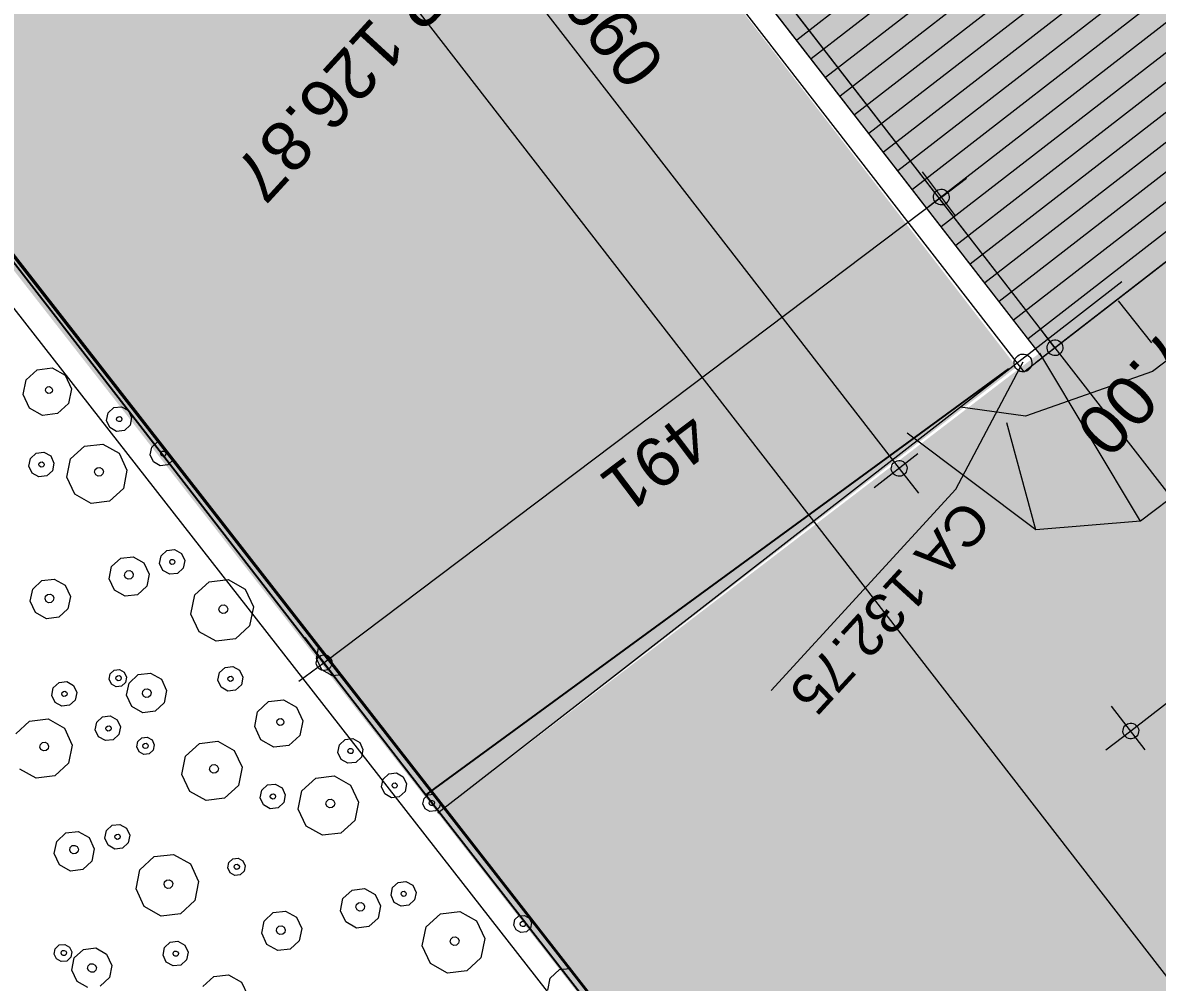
# Model space of a CAD drawing. Header units: metres. Extents: x -2858 to 512, y -1995 to 1252.
# Drawn here: x -942.16 to -934.95, y -867.61 to -861.51 of the extents above; entities that cross this region are included whole.
import ezdxf
from ezdxf.enums import TextEntityAlignment as Align
from ezdxf.lldxf.tags import DXFTag

# ---------------------------------------------------------------- set-up
doc = ezdxf.new("R2010")
doc.units = ezdxf.units.M
for name, color, linetype in [('Calque commun', 7, 'Continuous'), ('Calque11', 7, 'Continuous'), ('Calque17', 7, 'Continuous'), ('Textes', 7, 'Continuous')]:
    doc.layers.add(name, color=color, linetype=linetype)
doc.styles.add('ARIAL', font='arial.ttf')
doc.styles.add('Arial11', font='arial.ttf', dxfattribs={"height": 0.154626})
doc.styles.add('Arial17', font='arial.ttf', dxfattribs={"height": 0.253354})
tags = doc.linetypes.add('DASHDOT2', pattern=[0.5, 0.25, -0.125, 0, -0.125]).pattern_tags.tags
tags[10:11] = [DXFTag(74, 4), DXFTag(75, 0), DXFTag(340, '0'), DXFTag(46, 1.0), DXFTag(50, 0.0), DXFTag(44, 0.0), DXFTag(45, 0.0)]
tags[8:9] = [DXFTag(74, 4), DXFTag(75, 0), DXFTag(340, '0'), DXFTag(46, 1.0), DXFTag(50, 0.0), DXFTag(44, 0.0), DXFTag(45, 0.0)]
tags[6:7] = [DXFTag(74, 4), DXFTag(75, 0), DXFTag(340, '0'), DXFTag(46, 1.0), DXFTag(50, 0.0), DXFTag(44, 0.0), DXFTag(45, 0.0)]
tags[4:5] = [DXFTag(74, 4), DXFTag(75, 0), DXFTag(340, '0'), DXFTag(46, 1.0), DXFTag(50, 0.0), DXFTag(44, 0.0), DXFTag(45, 0.0)]
tags = doc.linetypes.add('HIDDEN', pattern=[0.375, 0.25, -0.125]).pattern_tags.tags
tags[6:7] = [DXFTag(74, 4), DXFTag(75, 0), DXFTag(340, '0'), DXFTag(46, 1.0), DXFTag(50, 0.0), DXFTag(44, 0.0), DXFTag(45, 0.0)]
tags[4:5] = [DXFTag(74, 4), DXFTag(75, 0), DXFTag(340, '0'), DXFTag(46, 1.0), DXFTag(50, 0.0), DXFTag(44, 0.0), DXFTag(45, 0.0)]

# ---------------------------------------------------------------- blocks, each defined once
blk = doc.blocks.new('hatch7')
at = {"layer": 'Calque commun', "color": 6, "linetype": 'Continuous', "lineweight": -2}
for p, q in [((8.7815, 45.7787), (17.9815, 45.7787)), ((8.7815, 45.6287), (17.9815, 45.6287)), ((8.7815, 45.4787), (17.9815, 45.4787)), ((8.7815, 45.3287), (17.9815, 45.3287)), ((8.7815, 45.1787), (17.9815, 45.1787)), ((8.7815, 45.0287), (17.9815, 45.0287)), ((8.7815, 44.8787), (17.9815, 44.8787)), ((8.7815, 44.7287), (17.9815, 44.7287)), ((8.7815, 44.5787), (17.9815, 44.5787)), ((8.7815, 44.4287), (17.9815, 44.4287)), ((8.7815, 44.2787), (17.9815, 44.2787)), ((8.7815, 44.1287), (17.9815, 44.1287)), ((8.7815, 43.9787), (17.9815, 43.9787)), ((8.7815, 43.8287), (17.9815, 43.8287)), ((8.7815, 43.6787), (17.9815, 43.6787)), ((8.7815, 43.5287), (17.9815, 43.5287)), ((8.7815, 43.3787), (17.9815, 43.3787))]:
    blk.add_line(p, q, dxfattribs=at)
mesh = blk.add_polyface(dxfattribs=at)
corners = [(8.7815, 45.9286), (17.9815, 45.9286), (17.9815, 39.3286), (8.7815, 39.3286)]
mesh.append_faces([[corners[k] for k in face] for face in [(0, 1, 2, 3)]], dxfattribs={"color": 6})
blk = doc.blocks.new('toitvillacinqbismi9')
at = {"layer": 'Calque commun', "linetype": 'Continuous', "lineweight": -2}
blk.add_hatch(color=17, dxfattribs=at).paths.add_polyline_path([(13.3815, 45.9019), (13.3815, 39.3286), (17.8815, 39.3286), (17.9815, 39.3286), (17.9815, 45.9286)])
at = {"layer": 'Calque commun', "color": 16, "linetype": 'HIDDEN', "lineweight": -2}
blk.add_line((17.8815, 39.3192), (17.8815, 45.9286), dxfattribs=at)
at = {"layer": 'Calque commun', "color": 0, "linetype": 'ByBlock', "lineweight": -2}
blk.add_blockref('hatch7', (0, 0), dxfattribs=at)
at = {"layer": 'Calque commun', "color": 9, "linetype": 'Continuous', "lineweight": -2}
mesh = blk.add_polyface(dxfattribs=at)
corners = [(17.0215, 33.5933), (10.4215, 26.4286), (17.0215, 24.5933), (-2.569, 33.5933), (10.6215, 35.4286), (-2.569, 35.4286), (10.4215, 24.5933), (-8.969, 33.5933), (-8.9785, 24.5933), (-2.3861, 26.4286), (-2.3861, 24.5933), (10.6215, 33.5933), (17.8815, 39.3192), (17.8815, 45.9286), (8.8815, 45.9286), (8.8815, 39.3192)]
mesh.append_faces([[corners[k] for k in face] for face in [(12, 13, 14, 15)]], dxfattribs={"color": 9})
mesh.append_faces([[corners[k] for k in face] for face in [(3, 4, 5)]], dxfattribs={"vtx0": -1, "color": 9})
mesh.append_faces([[corners[k] for k in face] for face in [(0, 1, 2)]], dxfattribs={"vtx0": -1, "vtx1": -1, "color": 9})
mesh.append_faces([[corners[k] for k in face] for face in [(11, 3, 1)]], dxfattribs={"vtx0": -1, "vtx1": -1, "vtx2": -1, "color": 9})
mesh.append_faces([[corners[k] for k in face] for face in [(3, 9, 1)]], dxfattribs={"vtx0": -1, "vtx2": -1, "color": 9})
mesh.append_faces([[corners[k] for k in face] for face in [(7, 8, 9), (0, 11, 1), (3, 7, 9), (11, 4, 3)]], dxfattribs={"vtx1": -1, "vtx2": -1, "color": 9})
mesh.append_faces([[corners[k] for k in face] for face in [(1, 6, 2), (8, 10, 9)]], dxfattribs={"vtx2": -1, "color": 9})
at = {"layer": 'Calque commun', "color": 16, "linetype": 'Continuous', "lineweight": -2}
mesh = blk.add_polyface(dxfattribs=at)
corners = [(18.1315, 45.9286), (17.9815, 45.9286), (17.9815, 39.3192), (18.1315, 39.3192)]
mesh.append_faces([[corners[k] for k in face] for face in [(0, 1, 2, 3)]], dxfattribs={"color": 16})
blk = doc.blocks.new('toitvilla911-11')
at = {"layer": 'Calque commun', "color": 1, "linetype": 'Continuous', "lineweight": 9}
blk.add_arc((0, 0), 0.5, 0, 359.99941, dxfattribs=at)
blk = doc.blocks.new('toitvilla911-12')
at = {"layer": 'Calque commun', "color": 1, "linetype": 'Continuous', "lineweight": 9}
blk.add_arc((0, 0), 0.5, 0, 359.99941, dxfattribs=at)
blk = doc.blocks.new('DimLine158')
at = {"layer": 'Calque commun', "color": 1, "linetype": 'Continuous', "lineweight": 9}
for p, q in [((-26.1748, -34.0953), (-26.1748, -34.4453)), ((-19.7748, -34.0953), (-19.7748, -34.4453)), ((-26.1748, -34.2453), (-26.3748, -34.2453)), ((-26.1748, -34.2453), (-19.7748, -34.2453)), ((-19.7748, -34.2453), (-19.5748, -34.2453))]:
    blk.add_line(p, q, dxfattribs=at)
at = {"layer": 'Calque commun', "color": 1, "linetype": 'Continuous', "lineweight": 9, "xscale": 0.1000000014901161, "yscale": 0.1000000014901161, "zscale": 0.1000000014901161}
for name, p in [('toitvilla911-11', (-26.1748, -34.2453)), ('toitvilla911-12', (-19.7748, -34.2453))]:
    blk.add_blockref(name, p, dxfattribs=at)
at = {"layer": 'Calque commun', "color": 1, "linetype": 'Continuous', "lineweight": 9, "style": 'ARIAL'}
blk.add_text('640', height=0.30925, dxfattribs=at).set_placement((-22.9748, -34.2353), align=Align.BOTTOM_CENTER)
blk = doc.blocks.new('toitvilla911-13')
at = {"layer": 'Calque commun', "color": 1, "linetype": 'Continuous', "lineweight": 9}
blk.add_blockref('DimLine158', (0, 0), dxfattribs=at)
blk = doc.blocks.new('geometrebondepartleger')
at = {"layer": 'Calque commun', "color": 3, "linetype": 'HIDDEN', "lineweight": 18}
blk.add_line((127.6994, 67.7265), (142.0277, 145.8978), dxfattribs=at)
at = {"layer": 'Calque commun', "color": 10, "linetype": 'DASHDOT2', "lineweight": 18, "flags": 128}
blk.add_lwpolyline([(45.2867, 98.0868), (42.9361, 93.8756), (22.4919, 69.3549), (46.896, 54.8213), (60.0219, 76.4824), (130.1549, 64.2531), (145.3143, 148.376), (109.3485, 154.881), (91.263, 130.1164), (87.3779, 124.8321), (86.3313, 123.2789), (83.8109, 118.8118), (74.9183, 102.5858), (72.6157, 98.3586), (63.0649, 85.9136), (45.1583, 97.9611)], close=True, dxfattribs=at)
at = {"layer": 'Calque11', "color": 7, "linetype": 'Continuous', "lineweight": 9}
blk.add_polyline3d([(125.0277, 35.9078, 79), (133.3383, 81.851, 79), (145.3136, 148.3761, 79)], dxfattribs=at)
at = {"layer": 'Calque17', "color": 1, "linetype": 'Continuous', "lineweight": 9}
for points in [[(125.174, 36.6886, 79), (126.5286, 44.1348, 79), (125.0378, 35.9435, 79), (126.4161, 43.4883, 79), (128.681, 56.0642, 79), (129.9759, 63.1341, 79), (132.1933, 75.6042, 79), (133.3383, 81.851, 79), (135.2222, 92.3412, 79), (136.4776, 99.3268, 79), (138.1727, 108.7115, 79), (140.4846, 121.4626, 79), (141.0933, 124.9318, 79)], [(125.3707, 36.6528, 79), (126.7254, 44.0992, 79), (125.2346, 35.9078, 79), (126.6129, 43.4526, 79), (128.8778, 56.0285, 79), (130.1727, 63.0986, 79), (132.3901, 75.5687, 79), (133.5351, 81.8153, 79), (135.4191, 92.3058, 79), (136.6745, 99.2914, 79), (138.3695, 108.676, 79), (140.6815, 121.4274, 79), (141.2903, 124.8972, 79)]]:
    blk.add_polyline3d(points, dxfattribs=at)
blk = doc.blocks.new('new59')
at = {"layer": 'Calque commun', "color": 1, "linetype": 'Continuous', "lineweight": 9}
blk.add_arc((0, 0), 0.5, 0, 359.99941, dxfattribs=at)
blk = doc.blocks.new('new60')
at = {"layer": 'Calque commun', "color": 1, "linetype": 'Continuous', "lineweight": 9}
blk.add_arc((0, 0), 0.5, 0, 359.99941, dxfattribs=at)
blk = doc.blocks.new('DimLine13713')
at = {"layer": 'Calque commun', "color": 1, "linetype": 'Continuous', "lineweight": 9}
for p, q in [((60.8712, 85.4278), (60.9073, 85.6245)), ((59.6354, 78.6901), (60.8712, 85.4278)), ((61.0187, 85.4003), (60.6746, 85.4643)), ((59.7829, 78.6626), (59.4388, 78.7267)), ((59.6354, 78.6901), (59.5993, 78.4934))]:
    blk.add_line(p, q, dxfattribs=at)
at = {"layer": 'Calque commun', "color": 1, "linetype": 'Continuous', "lineweight": 9, "xscale": 0.1000000125172221, "yscale": 0.1000000125172221, "zscale": 0.1000000014901161, "rotation": 79.60663607975518}
for name, p in [('new60', (60.8712, 85.4278)), ('new59', (59.6354, 78.6901))]:
    blk.add_blockref(name, p, dxfattribs=at)
at = {"layer": 'Calque commun', "color": 1, "linetype": 'Continuous', "lineweight": 9, "style": 'ARIAL'}
blk.add_text('685', height=0.30925, rotation=79.60664, dxfattribs=at).set_placement((60.2435, 82.0607), align=Align.BOTTOM_CENTER)
blk = doc.blocks.new('new63')
at = {"layer": 'Calque commun', "color": 1, "linetype": 'Continuous', "lineweight": 9}
blk.add_arc((0, 0), 0.5, 0, 359.99941, dxfattribs=at)
blk = doc.blocks.new('new64')
at = {"layer": 'Calque commun', "color": 1, "linetype": 'Continuous', "lineweight": 9}
blk.add_arc((0, 0), 0.5, 0, 359.99941, dxfattribs=at)
blk = doc.blocks.new('DimLine13725')
at = {"layer": 'Calque commun', "color": 1, "linetype": 'Continuous', "lineweight": 9}
for p, q in [((60.8669, 78.4642), (60.903, 78.6609)), ((59.6763, 71.9725), (60.8669, 78.4642)), ((60.7194, 78.4913), (61.0637, 78.4281)), ((59.5287, 71.9995), (59.873, 71.9364)), ((59.6763, 71.9725), (59.6402, 71.7758))]:
    blk.add_line(p, q, dxfattribs=at)
at = {"layer": 'Calque commun', "color": 1, "linetype": 'Continuous', "lineweight": 9, "xscale": 0.1000000090139748, "yscale": 0.1000000090139748, "zscale": 0.1000000090139748, "rotation": 79.60657603552153}
for name, p in [('new64', (60.8669, 78.4642)), ('new63', (59.6763, 71.9725))]:
    blk.add_blockref(name, p, dxfattribs=at)
at = {"layer": 'Calque commun', "color": 1, "linetype": 'Continuous', "lineweight": 9, "style": 'ARIAL'}
blk.add_text('660', height=0.30925, rotation=79.60657, dxfattribs=at).set_placement((60.2618, 75.2201), align=Align.BOTTOM_CENTER)
blk = doc.blocks.new('new69')
at = {"layer": 'Calque commun', "color": 1, "linetype": 'Continuous', "lineweight": 9}
blk.add_arc((0, 0), 0.5, 0, 359.99941, dxfattribs=at)
blk = doc.blocks.new('new70')
at = {"layer": 'Calque commun', "color": 1, "linetype": 'Continuous', "lineweight": 9}
blk.add_arc((0, 0), 0.5, 0, 359.99941, dxfattribs=at)
blk = doc.blocks.new('DimLine13743')
at = {"layer": 'Calque commun', "color": 1, "linetype": 'Continuous', "lineweight": 9}
for p, q in [((59.4329, 77.6611), (59.3653, 77.3177)), ((59.4039, 77.5139), (59.2077, 77.5525)), ((59.4039, 77.5139), (64.2231, 76.5656)), ((64.252, 76.7127), (64.1844, 76.3693)), ((64.2231, 76.5656), (64.4193, 76.5269))]:
    blk.add_line(p, q, dxfattribs=at)
at = {"layer": 'Calque commun', "color": 1, "linetype": 'Continuous', "lineweight": 9, "xscale": 0.100000008738833, "yscale": 0.100000008738833, "zscale": 0.100000008738833, "rotation": 348.8671573333787}
for name, p in [('new69', (59.4039, 77.5139)), ('new70', (64.2231, 76.5656))]:
    blk.add_blockref(name, p, dxfattribs=at)
at = {"layer": 'Calque commun', "color": 1, "linetype": 'Continuous', "lineweight": 9, "style": 'ARIAL'}
blk.add_text('491', height=0.30925, rotation=348.86716, dxfattribs=at).set_placement((61.8154, 77.0495), align=Align.BOTTOM_CENTER)
blk = doc.blocks.new('pattern')
at = {"layer": 'Calque commun', "color": 54, "linetype": 'Continuous', "lineweight": 9}
for p, q in [((64.679, 78.9801), (64.6268, 79.0262)), ((64.8259, 79.0128), (64.7578, 78.9726)), ((64.7578, 78.9726), (64.679, 78.9801)), ((64.563, 78.618), (64.5768, 78.6498)), ((64.5768, 78.6498), (64.6066, 78.6673)), ((64.6066, 78.6673), (64.641, 78.6641)), ((64.641, 78.6641), (64.667, 78.6412)), ((64.667, 78.6412), (64.6745, 78.6074)), ((64.5705, 78.5842), (64.563, 78.618)), ((64.5965, 78.5613), (64.5705, 78.5842)), ((64.6008, 78.6152), (64.6049, 78.6247)), ((64.603, 78.605), (64.6008, 78.6152)), ((64.6108, 78.5981), (64.603, 78.605)), ((64.6049, 78.6247), (64.6138, 78.63)), ((64.6211, 78.5972), (64.6108, 78.5981)), ((64.6138, 78.63), (64.6242, 78.629)), ((64.6301, 78.6024), (64.6211, 78.5972)), ((64.6242, 78.629), (64.632, 78.6221)), ((64.6342, 78.612), (64.6301, 78.6024)), ((64.6607, 78.5756), (64.6309, 78.558)), ((64.632, 78.6221), (64.6342, 78.612)), ((64.6745, 78.6074), (64.6607, 78.5756)), ((64.6309, 78.558), (64.5965, 78.5613)), ((64.7993, 78.382), (64.8485, 78.4954)), ((64.8485, 78.4954), (64.9549, 78.5583)), ((64.9549, 78.5583), (65.078, 78.5465)), ((65.078, 78.5465), (65.1706, 78.4647)), ((65.1706, 78.4647), (65.1975, 78.3441)), ((64.8262, 78.2614), (64.7993, 78.382)), ((64.9605, 78.3663), (64.9674, 78.3821)), ((64.9643, 78.3494), (64.9605, 78.3663)), ((64.9674, 78.3821), (64.9823, 78.3909)), ((64.9823, 78.3909), (64.9995, 78.3893)), ((64.9995, 78.3893), (65.0125, 78.3779)), ((65.0163, 78.361), (65.0094, 78.3451)), ((65.0125, 78.3779), (65.0163, 78.361)), ((64.9772, 78.3379), (64.9643, 78.3494)), ((64.9945, 78.3363), (64.9772, 78.3379)), ((65.0094, 78.3451), (64.9945, 78.3363)), ((65.1975, 78.3441), (65.1483, 78.2307)), ((64.9188, 78.1795), (64.8262, 78.2614)), ((65.1483, 78.2307), (65.0419, 78.1678)), ((65.0419, 78.1678), (64.9188, 78.1795)), ((64.4591, 78.0715), (64.4516, 78.0543)), ((64.4566, 78.0823), (64.4591, 78.0715)), ((64.9209, 77.9739), (64.9634, 77.999)), ((64.9634, 77.999), (65.0127, 77.9943)), ((65.0127, 77.9943), (65.0497, 77.9616)), ((64.9012, 77.9285), (64.9209, 77.9739)), ((64.9119, 77.8802), (64.9012, 77.9285)), ((64.9634, 77.9234), (64.9675, 77.9329)), ((64.9656, 77.9132), (64.9634, 77.9234)), ((64.9675, 77.9329), (64.9765, 77.9382)), ((64.9765, 77.9382), (64.9868, 77.9372)), ((64.9868, 77.9372), (64.9946, 77.9303)), ((64.9968, 77.9202), (64.9927, 77.9107)), ((64.9946, 77.9303), (64.9968, 77.9202)), ((65.0497, 77.9616), (65.0605, 77.9133)), ((64.949, 77.8475), (64.9119, 77.8802)), ((64.9982, 77.8428), (64.949, 77.8475)), ((64.9734, 77.9064), (64.9656, 77.9132)), ((64.9838, 77.9054), (64.9734, 77.9064)), ((64.9927, 77.9107), (64.9838, 77.9054)), ((65.0408, 77.868), (64.9982, 77.8428)), ((65.0605, 77.9133), (65.0408, 77.868)), ((65.1044, 77.7909), (65.1359, 77.8635)), ((65.1359, 77.8635), (65.204, 77.9037)), ((65.204, 77.9037), (65.2828, 77.8962)), ((65.2828, 77.8962), (65.3421, 77.8438)), ((65.1216, 77.7137), (65.1044, 77.7909)), ((65.1974, 77.7735), (65.2043, 77.7894)), ((65.2043, 77.7894), (65.2192, 77.7982)), ((65.2192, 77.7982), (65.2365, 77.7966)), ((65.2365, 77.7966), (65.2494, 77.7851)), ((65.2494, 77.7851), (65.2532, 77.7682)), ((65.3421, 77.8438), (65.3593, 77.7666)), ((64.3888, 77.7059), (64.4185, 77.7234)), ((64.4185, 77.7234), (64.4529, 77.7201)), ((64.4529, 77.7201), (64.4789, 77.6972)), ((65.1809, 77.6613), (65.1216, 77.7137)), ((65.2012, 77.7566), (65.1974, 77.7735)), ((65.2142, 77.7452), (65.2012, 77.7566)), ((65.2314, 77.7436), (65.2142, 77.7452)), ((65.2463, 77.7523), (65.2314, 77.7436)), ((65.2532, 77.7682), (65.2463, 77.7523)), ((65.3593, 77.7666), (65.3278, 77.694)), ((64.3824, 77.6403), (64.3794, 77.6538)), ((64.4083, 77.6174), (64.3824, 77.6403)), ((64.4143, 77.6713), (64.4184, 77.6808)), ((64.4166, 77.6612), (64.4143, 77.6713)), ((64.4244, 77.6543), (64.4166, 77.6612)), ((64.4184, 77.6808), (64.4274, 77.6861)), ((64.4347, 77.6533), (64.4244, 77.6543)), ((64.4274, 77.6861), (64.4377, 77.6851)), ((64.4436, 77.6586), (64.4347, 77.6533)), ((64.4377, 77.6851), (64.4455, 77.6783)), ((64.4726, 77.6317), (64.4428, 77.6141)), ((64.4478, 77.6681), (64.4436, 77.6586)), ((64.4455, 77.6783), (64.4478, 77.6681)), ((64.4864, 77.6635), (64.4726, 77.6317)), ((64.4789, 77.6972), (64.4864, 77.6635)), ((65.2597, 77.6538), (65.1809, 77.6613)), ((65.3278, 77.694), (65.2597, 77.6538)), ((64.4428, 77.6141), (64.4083, 77.6174)), ((65.545, 77.5133), (65.5765, 77.5859)), ((65.5765, 77.5859), (65.6446, 77.6261)), ((65.6446, 77.6261), (65.7234, 77.6186)), ((65.7234, 77.6186), (65.7827, 77.5663)), ((65.7827, 77.5663), (65.7999, 77.4891)), ((66.0844, 77.5284), (66.1221, 77.6155)), ((64.4476, 77.4691), (64.4902, 77.4943)), ((64.4902, 77.4943), (64.5394, 77.4896)), ((64.5394, 77.4896), (64.5765, 77.4569)), ((65.5622, 77.4361), (65.545, 77.5133)), ((65.6454, 77.4975), (65.6523, 77.5134)), ((65.6492, 77.4806), (65.6454, 77.4975)), ((65.6523, 77.5134), (65.6672, 77.5222)), ((65.6672, 77.5222), (65.6845, 77.5205)), ((65.6845, 77.5205), (65.6974, 77.5091)), ((65.7012, 77.4922), (65.6943, 77.4763)), ((65.6974, 77.5091), (65.7012, 77.4922)), ((65.7999, 77.4891), (65.7684, 77.4165)), ((66.105, 77.4358), (66.0844, 77.5284)), ((64.428, 77.4238), (64.4476, 77.4691)), ((64.4387, 77.3755), (64.428, 77.4238)), ((64.4889, 77.4216), (64.493, 77.4311)), ((64.4911, 77.4115), (64.4889, 77.4216)), ((64.493, 77.4311), (64.5019, 77.4364)), ((64.5019, 77.4364), (64.5123, 77.4354)), ((64.5123, 77.4354), (64.5201, 77.4285)), ((64.5223, 77.4184), (64.5182, 77.4089)), ((64.5201, 77.4285), (64.5223, 77.4184)), ((64.5765, 77.4569), (64.5873, 77.4086)), ((65.6215, 77.3838), (65.5622, 77.4361)), ((65.6622, 77.4691), (65.6492, 77.4806)), ((65.6794, 77.4675), (65.6622, 77.4691)), ((65.6943, 77.4763), (65.6794, 77.4675)), ((65.7684, 77.4165), (65.7003, 77.3763)), ((66.1762, 77.373), (66.105, 77.4358)), ((64.4758, 77.3428), (64.4387, 77.3755)), ((64.525, 77.3381), (64.4758, 77.3428)), ((64.4989, 77.4046), (64.4911, 77.4115)), ((64.5093, 77.4036), (64.4989, 77.4046)), ((64.5182, 77.4089), (64.5093, 77.4036)), ((64.5676, 77.3632), (64.525, 77.3381)), ((64.5873, 77.4086), (64.5676, 77.3632)), ((64.738, 77.3184), (64.8402, 77.3787)), ((64.8402, 77.3787), (64.9583, 77.3674)), ((64.9583, 77.3674), (65.0473, 77.2889)), ((65.7003, 77.3763), (65.6215, 77.3838)), ((66.2707, 77.364), (66.1762, 77.373)), ((64.6908, 77.2095), (64.738, 77.3184)), ((65.0473, 77.2889), (65.0731, 77.1731)), ((64.7166, 77.0937), (64.6908, 77.2095)), ((64.8361, 77.1953), (64.843, 77.2112)), ((64.843, 77.2112), (64.8579, 77.2199)), ((64.8579, 77.2199), (64.8751, 77.2183)), ((64.8751, 77.2183), (64.8881, 77.2068)), ((64.8881, 77.2068), (64.8919, 77.19)), ((64.4696, 77.1173), (64.5121, 77.1424)), ((64.5121, 77.1424), (64.5614, 77.1377)), ((64.5614, 77.1377), (64.5984, 77.105)), ((64.8399, 77.1784), (64.8361, 77.1953)), ((64.8528, 77.1669), (64.8399, 77.1784)), ((64.8701, 77.1653), (64.8528, 77.1669)), ((64.885, 77.1741), (64.8701, 77.1653)), ((64.8919, 77.19), (64.885, 77.1741)), ((65.0731, 77.1731), (65.0259, 77.0642)), ((66.1503, 77.1029), (66.17, 77.1482)), ((66.17, 77.1482), (66.2126, 77.1734)), ((66.2126, 77.1734), (66.2618, 77.1687)), ((66.2618, 77.1687), (66.2989, 77.136)), ((66.2989, 77.136), (66.3096, 77.0877)), ((64.4499, 77.0719), (64.4696, 77.1173)), ((64.4607, 77.0237), (64.4499, 77.0719)), ((64.5121, 77.0668), (64.5162, 77.0763)), ((64.5144, 77.0567), (64.5121, 77.0668)), ((64.5221, 77.0498), (64.5144, 77.0567)), ((64.5162, 77.0763), (64.5252, 77.0816)), ((64.5252, 77.0816), (64.5355, 77.0806)), ((64.5414, 77.0541), (64.5325, 77.0488)), ((64.5355, 77.0806), (64.5433, 77.0738)), ((64.5455, 77.0636), (64.5414, 77.0541)), ((64.5433, 77.0738), (64.5455, 77.0636)), ((64.6092, 77.0568), (64.5895, 77.0114)), ((64.5984, 77.105), (64.6092, 77.0568)), ((64.8056, 77.0151), (64.7166, 77.0937)), ((65.0259, 77.0642), (64.9237, 77.0039)), ((65.5055, 77.0216), (65.5193, 77.0534)), ((65.5193, 77.0534), (65.5491, 77.071)), ((65.5491, 77.071), (65.5835, 77.0677)), ((65.5835, 77.0677), (65.6095, 77.0448)), ((66.1611, 77.0546), (66.1503, 77.1029)), ((66.1982, 77.0219), (66.1611, 77.0546)), ((66.2125, 77.0978), (66.2167, 77.1073)), ((66.2148, 77.0876), (66.2125, 77.0978)), ((66.2226, 77.0807), (66.2148, 77.0876)), ((66.2167, 77.1073), (66.2256, 77.1126)), ((66.2329, 77.0798), (66.2226, 77.0807)), ((66.2256, 77.1126), (66.2359, 77.1116)), ((66.2419, 77.085), (66.2329, 77.0798)), ((66.2359, 77.1116), (66.2437, 77.1047)), ((66.246, 77.0946), (66.2419, 77.085)), ((66.2437, 77.1047), (66.246, 77.0946)), ((66.3096, 77.0877), (66.2899, 77.0423)), ((64.4977, 76.991), (64.4607, 77.0237)), ((64.5469, 76.9863), (64.4977, 76.991)), ((64.5325, 77.0488), (64.5221, 77.0498)), ((64.5895, 77.0114), (64.5469, 76.9863)), ((64.9237, 77.0039), (64.8056, 77.0151)), ((65.513, 76.9879), (65.5055, 77.0216)), ((65.539, 76.965), (65.513, 76.9879)), ((65.5433, 77.0188), (65.5474, 77.0283)), ((65.5455, 77.0087), (65.5433, 77.0188)), ((65.5533, 77.0018), (65.5455, 77.0087)), ((65.5474, 77.0283), (65.5563, 77.0336)), ((65.5636, 77.0008), (65.5533, 77.0018)), ((65.5563, 77.0336), (65.5667, 77.0326)), ((65.5726, 77.0061), (65.5636, 77.0008)), ((65.5667, 77.0326), (65.5745, 77.0257)), ((65.5767, 77.0156), (65.5726, 77.0061)), ((65.5745, 77.0257), (65.5767, 77.0156)), ((65.617, 77.011), (65.6032, 76.9793)), ((65.6095, 77.0448), (65.617, 77.011)), ((66.2474, 77.0172), (66.1982, 77.0219)), ((66.2899, 77.0423), (66.2474, 77.0172)), ((64.9942, 76.897), (65.0139, 76.9423)), ((65.0139, 76.9423), (65.0565, 76.9675)), ((65.0565, 76.9675), (65.1057, 76.9628)), ((65.1057, 76.9628), (65.1427, 76.9301)), ((65.1427, 76.9301), (65.1535, 76.8818)), ((65.5734, 76.9617), (65.539, 76.965)), ((65.6032, 76.9793), (65.5734, 76.9617)), ((65.791, 76.899), (65.8974, 76.9619)), ((65.8974, 76.9619), (66.0205, 76.9502)), ((66.0205, 76.9502), (66.1131, 76.8684)), ((65.005, 76.8487), (64.9942, 76.897)), ((65.042, 76.816), (65.005, 76.8487)), ((65.0564, 76.8918), (65.0605, 76.9014)), ((65.0587, 76.8817), (65.0564, 76.8918)), ((65.0665, 76.8748), (65.0587, 76.8817)), ((65.0605, 76.9014), (65.0695, 76.9066)), ((65.0768, 76.8739), (65.0665, 76.8748)), ((65.0695, 76.9066), (65.0798, 76.9057)), ((65.0857, 76.8791), (65.0768, 76.8739)), ((65.0798, 76.9057), (65.0876, 76.8988)), ((65.0899, 76.8887), (65.0857, 76.8791)), ((65.0876, 76.8988), (65.0899, 76.8887)), ((65.1535, 76.8818), (65.1338, 76.8364)), ((65.7418, 76.7856), (65.791, 76.899)), ((66.1131, 76.8684), (66.14, 76.7477)), ((66.5241, 76.771), (66.5556, 76.8436)), ((66.5556, 76.8436), (66.6237, 76.8838)), ((66.6237, 76.8838), (66.7025, 76.8763)), ((65.0913, 76.8113), (65.042, 76.816)), ((65.1338, 76.8364), (65.0913, 76.8113)), ((65.7687, 76.665), (65.7418, 76.7856)), ((65.903, 76.7699), (65.9099, 76.7858)), ((65.9068, 76.753), (65.903, 76.7699)), ((65.9099, 76.7858), (65.9248, 76.7946)), ((65.9248, 76.7946), (65.942, 76.7929)), ((65.942, 76.7929), (65.955, 76.7815)), ((65.955, 76.7815), (65.9588, 76.7646)), ((66.5413, 76.6938), (66.5241, 76.771)), ((66.6244, 76.7634), (66.6312, 76.7792)), ((66.6312, 76.7792), (66.6461, 76.788)), ((66.6461, 76.788), (66.6634, 76.7864)), ((66.6634, 76.7864), (66.6763, 76.7749)), ((66.6763, 76.7749), (66.6801, 76.758)), ((66.7618, 76.824), (66.779, 76.7468)), ((64.2071, 76.6985), (64.2495, 76.6611)), ((64.5512, 76.6232), (64.589, 76.7103)), ((64.589, 76.7103), (64.6707, 76.7586)), ((64.6707, 76.7586), (64.7652, 76.7496)), ((64.7652, 76.7496), (64.8364, 76.6868)), ((65.9197, 76.7416), (65.9068, 76.753)), ((65.937, 76.7399), (65.9197, 76.7416)), ((65.9519, 76.7487), (65.937, 76.7399)), ((65.9588, 76.7646), (65.9519, 76.7487)), ((66.14, 76.7477), (66.0908, 76.6343)), ((66.6006, 76.6415), (66.5413, 76.6938)), ((66.6281, 76.7465), (66.6244, 76.7634)), ((66.6411, 76.735), (66.6281, 76.7465)), ((66.6583, 76.7334), (66.6411, 76.735)), ((66.6732, 76.7422), (66.6583, 76.7334)), ((66.6801, 76.758), (66.6732, 76.7422)), ((66.779, 76.7468), (66.7475, 76.6742)), ((64.2495, 76.6611), (64.2667, 76.5839)), ((64.5718, 76.5306), (64.5512, 76.6232)), ((64.6674, 76.6119), (64.6729, 76.6246)), ((64.6729, 76.6246), (64.6848, 76.6316)), ((64.6848, 76.6316), (64.6986, 76.6303)), ((64.6986, 76.6303), (64.709, 76.6211)), ((64.709, 76.6211), (64.712, 76.6076)), ((64.8364, 76.6868), (64.857, 76.5941)), ((65.0665, 76.6204), (65.1687, 76.6807)), ((65.1687, 76.6807), (65.2868, 76.6695)), ((65.2868, 76.6695), (65.3757, 76.5909)), ((65.8613, 76.5832), (65.7687, 76.665)), ((66.0908, 76.6343), (65.9844, 76.5715)), ((66.6794, 76.634), (66.6006, 76.6415)), ((66.7475, 76.6742), (66.6794, 76.634)), ((64.2667, 76.5839), (64.2352, 76.5113)), ((64.6704, 76.5984), (64.6674, 76.6119)), ((64.6808, 76.5892), (64.6704, 76.5984)), ((64.6946, 76.5879), (64.6808, 76.5892)), ((64.7065, 76.5949), (64.6946, 76.5879)), ((64.712, 76.6076), (64.7065, 76.5949)), ((64.857, 76.5941), (64.8192, 76.507)), ((65.0193, 76.5115), (65.0665, 76.6204)), ((65.3757, 76.5909), (65.4016, 76.4751)), ((65.9844, 76.5715), (65.8613, 76.5832)), ((66.6482, 76.5654), (66.6619, 76.5971)), ((66.6557, 76.5316), (66.6482, 76.5654)), ((66.6619, 76.5971), (66.6917, 76.6147)), ((66.6838, 76.565), (66.6879, 76.5745)), ((66.6861, 76.5549), (66.6838, 76.565)), ((66.6938, 76.548), (66.6861, 76.5549)), ((66.6879, 76.5745), (66.6969, 76.5798)), ((66.6917, 76.6147), (66.7262, 76.6115)), ((66.6969, 76.5798), (66.7072, 76.5788)), ((66.7131, 76.5523), (66.7042, 76.547)), ((66.7072, 76.5788), (66.715, 76.572)), ((66.7173, 76.5618), (66.7131, 76.5523)), ((66.715, 76.572), (66.7173, 76.5618)), ((66.7262, 76.6115), (66.7521, 76.5885)), ((66.7597, 76.5548), (66.7459, 76.523)), ((66.7521, 76.5885), (66.7597, 76.5548)), ((64.2352, 76.5113), (64.1671, 76.4711)), ((64.643, 76.4678), (64.5718, 76.5306)), ((64.8192, 76.507), (64.7375, 76.4588)), ((65.0451, 76.3957), (65.0193, 76.5115)), ((65.1646, 76.4973), (65.1714, 76.5132)), ((65.1683, 76.4804), (65.1646, 76.4973)), ((65.1813, 76.469), (65.1683, 76.4804)), ((65.1714, 76.5132), (65.1863, 76.522)), ((65.1863, 76.522), (65.2036, 76.5204)), ((65.2036, 76.5204), (65.2166, 76.5089)), ((65.2203, 76.492), (65.2134, 76.4761)), ((65.2166, 76.5089), (65.2203, 76.492)), ((66.6816, 76.5087), (66.6557, 76.5316)), ((66.7161, 76.5054), (66.6816, 76.5087)), ((66.7042, 76.547), (66.6938, 76.548)), ((66.7459, 76.523), (66.7161, 76.5054)), ((64.1671, 76.4711), (64.1662, 76.4712)), ((64.7375, 76.4588), (64.643, 76.4678)), ((65.1985, 76.4673), (65.1813, 76.469)), ((65.2134, 76.4761), (65.1985, 76.4673)), ((65.4016, 76.4751), (65.3543, 76.3663)), ((65.134, 76.3172), (65.0451, 76.3957)), ((65.3543, 76.3663), (65.2522, 76.3059)), ((65.8437, 76.3321), (65.8634, 76.3775)), ((65.8634, 76.3775), (65.9059, 76.4026)), ((65.9059, 76.4026), (65.9552, 76.3979)), ((65.9059, 76.327), (65.91, 76.3365)), ((65.91, 76.3365), (65.919, 76.3418)), ((65.919, 76.3418), (65.9293, 76.3408)), ((65.9293, 76.3408), (65.9371, 76.334)), ((65.9371, 76.334), (65.9393, 76.3238)), ((65.9552, 76.3979), (65.9922, 76.3652)), ((65.9922, 76.3652), (66.003, 76.317)), ((64.6368, 76.243), (64.6794, 76.2682)), ((64.6794, 76.2682), (64.7286, 76.2635)), ((64.7286, 76.2635), (64.7657, 76.2308)), ((65.2522, 76.3059), (65.134, 76.3172)), ((65.8544, 76.2839), (65.8437, 76.3321)), ((65.8915, 76.2511), (65.8544, 76.2839)), ((65.9081, 76.3169), (65.9059, 76.327)), ((65.9159, 76.31), (65.9081, 76.3169)), ((65.9263, 76.309), (65.9159, 76.31)), ((65.9352, 76.3143), (65.9263, 76.309)), ((65.9393, 76.3238), (65.9352, 76.3143)), ((65.9833, 76.2716), (65.9407, 76.2465)), ((66.003, 76.317), (65.9833, 76.2716)), ((66.0469, 76.1945), (66.0784, 76.2671)), ((66.0784, 76.2671), (66.1465, 76.3073)), ((66.1465, 76.3073), (66.2253, 76.2998)), ((66.2253, 76.2998), (66.2846, 76.2475)), ((64.6172, 76.1977), (64.6368, 76.243)), ((64.6279, 76.1494), (64.6172, 76.1977)), ((64.6794, 76.1926), (64.6835, 76.2021)), ((64.6816, 76.1824), (64.6794, 76.1926)), ((64.6835, 76.2021), (64.6924, 76.2074)), ((64.6924, 76.2074), (64.7028, 76.2064)), ((64.7028, 76.2064), (64.7105, 76.1995)), ((64.7128, 76.1894), (64.7087, 76.1798)), ((64.7105, 76.1995), (64.7128, 76.1894)), ((64.7657, 76.2308), (64.7764, 76.1825)), ((65.9407, 76.2465), (65.8915, 76.2511)), ((66.0641, 76.1173), (66.0469, 76.1945)), ((66.1399, 76.1772), (66.1468, 76.1931)), ((66.1468, 76.1931), (66.1617, 76.2019)), ((66.1617, 76.2019), (66.179, 76.2002)), ((66.179, 76.2002), (66.1919, 76.1888)), ((66.1919, 76.1888), (66.1957, 76.1719)), ((66.2846, 76.2475), (66.3018, 76.1703)), ((64.665, 76.1167), (64.6279, 76.1494)), ((64.7142, 76.112), (64.665, 76.1167)), ((64.6894, 76.1756), (64.6816, 76.1824)), ((64.6997, 76.1746), (64.6894, 76.1756)), ((64.7087, 76.1798), (64.6997, 76.1746)), ((64.7568, 76.1371), (64.7142, 76.112)), ((64.7764, 76.1825), (64.7568, 76.1371)), ((65.3311, 76.1095), (65.361, 76.1271)), ((65.361, 76.1271), (65.3954, 76.1238)), ((65.3954, 76.1238), (65.4213, 76.1009)), ((66.1235, 76.065), (66.0641, 76.1173)), ((66.1437, 76.1603), (66.1399, 76.1772)), ((66.1567, 76.1488), (66.1437, 76.1603)), ((66.1739, 76.1472), (66.1567, 76.1488)), ((66.1888, 76.156), (66.1739, 76.1472)), ((66.1957, 76.1719), (66.1888, 76.156)), ((66.3018, 76.1703), (66.2703, 76.0977)), ((64.2578, 75.9939), (64.3642, 76.0567)), ((64.3642, 76.0567), (64.4873, 76.045)), ((64.4873, 76.045), (64.5799, 75.9632)), ((65.3174, 76.0777), (65.3311, 76.1095)), ((65.3249, 76.0439), (65.3174, 76.0777)), ((65.3568, 76.075), (65.361, 76.0845)), ((65.3591, 76.0648), (65.3568, 76.075)), ((65.3669, 76.058), (65.3591, 76.0648)), ((65.361, 76.0845), (65.3699, 76.0898)), ((65.3772, 76.057), (65.3669, 76.058)), ((65.3699, 76.0898), (65.3802, 76.0888)), ((65.3861, 76.0622), (65.3772, 76.057)), ((65.3802, 76.0888), (65.388, 76.0819)), ((65.3903, 76.0718), (65.3861, 76.0622)), ((65.388, 76.0819), (65.3903, 76.0718)), ((65.4289, 76.0671), (65.4151, 76.0353)), ((65.4213, 76.1009), (65.4289, 76.0671)), ((66.2022, 76.0575), (66.1235, 76.065)), ((66.2703, 76.0977), (66.2022, 76.0575)), ((64.2086, 75.8805), (64.2578, 75.9939)), ((65.0224, 75.9384), (65.0905, 75.9786)), ((65.0905, 75.9786), (65.1693, 75.9711)), ((65.3508, 76.021), (65.3249, 76.0439)), ((65.3853, 76.0177), (65.3508, 76.021)), ((65.4151, 76.0353), (65.3853, 76.0177)), ((64.5799, 75.9632), (64.6068, 75.8425)), ((64.991, 75.8658), (65.0224, 75.9384)), ((65.1693, 75.9711), (65.2286, 75.9188)), ((65.2286, 75.9188), (65.2458, 75.8416)), ((64.2355, 75.7598), (64.2086, 75.8805)), ((64.3698, 75.8647), (64.3767, 75.8806)), ((64.3736, 75.8478), (64.3698, 75.8647)), ((64.3866, 75.8364), (64.3736, 75.8478)), ((64.3767, 75.8806), (64.3916, 75.8894)), ((64.4038, 75.8347), (64.3866, 75.8364)), ((64.3916, 75.8894), (64.4089, 75.8877)), ((64.4187, 75.8435), (64.4038, 75.8347)), ((64.4089, 75.8877), (64.4218, 75.8763)), ((64.4256, 75.8594), (64.4187, 75.8435)), ((64.4218, 75.8763), (64.4256, 75.8594)), ((64.6068, 75.8425), (64.5576, 75.7291)), ((65.0082, 75.7886), (64.991, 75.8658)), ((65.0912, 75.8582), (65.0981, 75.874)), ((65.0949, 75.8413), (65.0912, 75.8582)), ((65.1079, 75.8298), (65.0949, 75.8413)), ((65.0981, 75.874), (65.113, 75.8828)), ((65.1251, 75.8282), (65.1079, 75.8298)), ((65.113, 75.8828), (65.1302, 75.8812)), ((65.14, 75.837), (65.1251, 75.8282)), ((65.1302, 75.8812), (65.1432, 75.8697)), ((65.1469, 75.8528), (65.14, 75.837)), ((65.1432, 75.8697), (65.1469, 75.8528)), ((65.2458, 75.8416), (65.2143, 75.769)), ((65.3705, 75.8274), (65.3901, 75.8728)), ((65.3901, 75.8728), (65.4327, 75.8979)), ((65.4314, 75.8252), (65.4355, 75.8348)), ((65.4327, 75.8979), (65.4819, 75.8932)), ((65.4355, 75.8348), (65.4445, 75.84)), ((65.4445, 75.84), (65.4548, 75.839)), ((65.4548, 75.839), (65.4626, 75.8322)), ((65.4626, 75.8322), (65.4648, 75.822)), ((65.4819, 75.8932), (65.519, 75.8605)), ((65.519, 75.8605), (65.5298, 75.8122)), ((64.3282, 75.678), (64.2355, 75.7598)), ((65.0675, 75.7363), (65.0082, 75.7886)), ((65.2143, 75.769), (65.1462, 75.7288)), ((65.3812, 75.7792), (65.3705, 75.8274)), ((65.4183, 75.7464), (65.3812, 75.7792)), ((65.4336, 75.8151), (65.4314, 75.8252)), ((65.4414, 75.8082), (65.4336, 75.8151)), ((65.4518, 75.8072), (65.4414, 75.8082)), ((65.4607, 75.8125), (65.4518, 75.8072)), ((65.4648, 75.822), (65.4607, 75.8125)), ((65.5101, 75.7669), (65.4675, 75.7417)), ((65.5298, 75.8122), (65.5101, 75.7669)), ((65.6805, 75.722), (65.7827, 75.7823)), ((65.7827, 75.7823), (65.9008, 75.7711)), ((65.9008, 75.7711), (65.9898, 75.6925)), ((64.5576, 75.7291), (64.4512, 75.6663)), ((65.1462, 75.7288), (65.0675, 75.7363)), ((65.115, 75.6602), (65.1287, 75.6919)), ((65.1287, 75.6919), (65.1586, 75.7095)), ((65.1586, 75.7095), (65.193, 75.7063)), ((65.193, 75.7063), (65.2189, 75.6834)), ((65.4675, 75.7417), (65.4183, 75.7464)), ((65.6333, 75.6131), (65.6805, 75.722)), ((65.9898, 75.6925), (66.0156, 75.5767)), ((64.4512, 75.6663), (64.3282, 75.678)), ((65.1225, 75.6264), (65.115, 75.6602)), ((65.1484, 75.6035), (65.1225, 75.6264)), ((65.1506, 75.6598), (65.1548, 75.6693)), ((65.1529, 75.6497), (65.1506, 75.6598)), ((65.1607, 75.6428), (65.1529, 75.6497)), ((65.1548, 75.6693), (65.1637, 75.6746)), ((65.171, 75.6418), (65.1607, 75.6428)), ((65.1637, 75.6746), (65.174, 75.6736)), ((65.1799, 75.6471), (65.171, 75.6418)), ((65.174, 75.6736), (65.1818, 75.6668)), ((65.1841, 75.6566), (65.1799, 75.6471)), ((65.1818, 75.6668), (65.1841, 75.6566)), ((65.2127, 75.6178), (65.1829, 75.6002)), ((65.2265, 75.6496), (65.2127, 75.6178)), ((65.2189, 75.6834), (65.2265, 75.6496)), ((65.6591, 75.4973), (65.6333, 75.6131)), ((65.7786, 75.5989), (65.7855, 75.6148)), ((65.7855, 75.6148), (65.8004, 75.6236)), ((65.8004, 75.6236), (65.8176, 75.6219)), ((65.8176, 75.6219), (65.8306, 75.6105)), ((65.1829, 75.6002), (65.1484, 75.6035)), ((65.4121, 75.5209), (65.4546, 75.5461)), ((65.4546, 75.5461), (65.5039, 75.5414)), ((65.5039, 75.5414), (65.5409, 75.5087)), ((65.7824, 75.582), (65.7786, 75.5989)), ((65.7953, 75.5706), (65.7824, 75.582)), ((65.8126, 75.5689), (65.7953, 75.5706)), ((65.8275, 75.5777), (65.8126, 75.5689)), ((65.8344, 75.5936), (65.8275, 75.5777)), ((65.8306, 75.6105), (65.8344, 75.5936)), ((64.3105, 75.4269), (64.3302, 75.4723)), ((64.3302, 75.4723), (64.3728, 75.4974)), ((64.3728, 75.4974), (64.422, 75.4927)), ((64.422, 75.4927), (64.459, 75.46)), ((65.3924, 75.4756), (65.4121, 75.5209)), ((65.4032, 75.4273), (65.3924, 75.4756)), ((65.4546, 75.4705), (65.4587, 75.48)), ((65.4569, 75.4603), (65.4546, 75.4705)), ((65.4587, 75.48), (65.4677, 75.4853)), ((65.4677, 75.4853), (65.478, 75.4843)), ((65.478, 75.4843), (65.4858, 75.4774)), ((65.4858, 75.4774), (65.488, 75.4673)), ((65.5409, 75.5087), (65.5517, 75.4604)), ((65.7481, 75.4188), (65.6591, 75.4973)), ((64.3213, 75.3787), (64.3105, 75.4269)), ((64.3727, 75.4218), (64.3768, 75.4313)), ((64.375, 75.4117), (64.3727, 75.4218)), ((64.3828, 75.4048), (64.375, 75.4117)), ((64.3768, 75.4313), (64.3858, 75.4366)), ((64.3931, 75.4038), (64.3828, 75.4048)), ((64.3858, 75.4366), (64.3961, 75.4356)), ((64.402, 75.4091), (64.3931, 75.4038)), ((64.3961, 75.4356), (64.4039, 75.4288)), ((64.4062, 75.4186), (64.402, 75.4091)), ((64.4039, 75.4288), (64.4062, 75.4186)), ((64.4698, 75.4118), (64.4501, 75.3664)), ((64.459, 75.46), (64.4698, 75.4118)), ((64.5452, 75.3619), (64.6134, 75.4022)), ((64.6134, 75.4022), (64.6921, 75.3946)), ((65.4402, 75.3946), (65.4032, 75.4273)), ((65.4646, 75.4535), (65.4569, 75.4603)), ((65.475, 75.4525), (65.4646, 75.4535)), ((65.4839, 75.4577), (65.475, 75.4525)), ((65.488, 75.4673), (65.4839, 75.4577)), ((65.532, 75.415), (65.4894, 75.3899)), ((65.5517, 75.4604), (65.532, 75.415)), ((65.8662, 75.4075), (65.7481, 75.4188)), ((64.3583, 75.3459), (64.3213, 75.3787)), ((64.4076, 75.3413), (64.3583, 75.3459)), ((64.4501, 75.3664), (64.4076, 75.3413)), ((64.5138, 75.2894), (64.5452, 75.3619)), ((64.6921, 75.3946), (64.7514, 75.3423)), ((64.7514, 75.3423), (64.7686, 75.2651)), ((65.4894, 75.3899), (65.4402, 75.3946)), ((64.531, 75.2121), (64.5138, 75.2894)), ((64.6068, 75.272), (64.6136, 75.2879)), ((64.6105, 75.2551), (64.6068, 75.272)), ((64.6235, 75.2436), (64.6105, 75.2551)), ((64.6136, 75.2879), (64.6285, 75.2967)), ((64.6285, 75.2967), (64.6458, 75.295)), ((64.6458, 75.295), (64.6588, 75.2836)), ((64.6625, 75.2667), (64.6556, 75.2508)), ((64.6588, 75.2836), (64.6625, 75.2667)), ((64.7686, 75.2651), (64.7371, 75.1925)), ((64.5903, 75.1598), (64.531, 75.2121)), ((64.6407, 75.242), (64.6235, 75.2436)), ((64.6556, 75.2508), (64.6407, 75.242)), ((64.7371, 75.1925), (64.669, 75.1523)), ((64.669, 75.1523), (64.5903, 75.1598)), ((64.9858, 75.0844), (65.0539, 75.1246)), ((65.0539, 75.1246), (65.1327, 75.1171)), ((65.1327, 75.1171), (65.192, 75.0647)), ((64.9543, 75.0118), (64.9858, 75.0844)), ((65.192, 75.0647), (65.2092, 74.9875)), ((63.8996, 74.9927), (63.9488, 74.988)), ((63.9488, 74.988), (63.9858, 74.9553)), ((64.9715, 74.9346), (64.9543, 75.0118)), ((65.0548, 74.9959), (65.0617, 75.0118)), ((65.0585, 74.979), (65.0548, 74.9959)), ((65.0715, 74.9676), (65.0585, 74.979)), ((65.0617, 75.0118), (65.0766, 75.0206)), ((65.0887, 74.966), (65.0715, 74.9676)), ((65.0766, 75.0206), (65.0938, 75.019)), ((65.1036, 74.9747), (65.0887, 74.966)), ((65.0938, 75.019), (65.1068, 75.0075)), ((65.1105, 74.9906), (65.1036, 74.9747)), ((65.1068, 75.0075), (65.1105, 74.9906)), ((65.2092, 74.9875), (65.1777, 74.9149)), ((63.8982, 74.92), (63.9023, 74.9296)), ((63.9005, 74.9099), (63.8982, 74.92)), ((63.9082, 74.903), (63.9005, 74.9099)), ((63.9023, 74.9296), (63.9113, 74.9348)), ((63.9186, 74.902), (63.9082, 74.903)), ((63.9113, 74.9348), (63.9216, 74.9339)), ((63.9275, 74.9073), (63.9186, 74.902)), ((63.9216, 74.9339), (63.9294, 74.927)), ((63.9316, 74.9168), (63.9275, 74.9073)), ((63.9294, 74.927), (63.9316, 74.9168)), ((63.9966, 74.9071), (63.9769, 74.8617)), ((63.9858, 74.9553), (63.9966, 74.9071)), ((65.0308, 74.8822), (64.9715, 74.9346)), ((65.1777, 74.9149), (65.1096, 74.8747)), ((63.8851, 74.8412), (63.8741, 74.851)), ((63.9343, 74.8366), (63.8851, 74.8412)), ((63.9769, 74.8617), (63.9343, 74.8366)), ((64.1474, 74.8168), (64.2495, 74.8771)), ((64.2495, 74.8771), (64.3677, 74.8659)), ((64.3677, 74.8659), (64.4566, 74.7873)), ((65.1096, 74.8747), (65.0308, 74.8822)), ((64.1002, 74.7079), (64.1474, 74.8168)), ((64.4566, 74.7873), (64.4824, 74.6715)), ((64.1259, 74.5921), (64.1002, 74.7079)), ((64.2454, 74.6937), (64.2523, 74.7096)), ((64.2492, 74.6768), (64.2454, 74.6937)), ((64.2622, 74.6654), (64.2492, 74.6768)), ((64.2523, 74.7096), (64.2672, 74.7184)), ((64.2672, 74.7184), (64.2844, 74.7168)), ((64.2844, 74.7168), (64.2974, 74.7053)), ((64.3012, 74.6884), (64.2943, 74.6725)), ((64.2974, 74.7053), (64.3012, 74.6884)), ((63.8592, 74.5704), (63.8789, 74.6158)), ((63.8789, 74.6158), (63.9215, 74.6409)), ((63.9215, 74.6409), (63.9707, 74.6362)), ((63.9707, 74.6362), (64.0078, 74.6035)), ((64.0078, 74.6035), (64.0185, 74.5552)), ((64.2794, 74.6637), (64.2622, 74.6654)), ((64.2943, 74.6725), (64.2794, 74.6637)), ((64.4824, 74.6715), (64.4352, 74.5626)), ((63.87, 74.5221), (63.8592, 74.5704)), ((63.9214, 74.5653), (63.9256, 74.5748)), ((63.9237, 74.5551), (63.9214, 74.5653)), ((63.9315, 74.5483), (63.9237, 74.5551)), ((63.9256, 74.5748), (63.9345, 74.5801)), ((63.9418, 74.5473), (63.9315, 74.5483)), ((63.9345, 74.5801), (63.9448, 74.5791)), ((63.9507, 74.5526), (63.9418, 74.5473)), ((63.9448, 74.5791), (63.9526, 74.5722)), ((63.9549, 74.5621), (63.9507, 74.5526)), ((63.9526, 74.5722), (63.9549, 74.5621)), ((64.0185, 74.5552), (63.9988, 74.5098)), ((64.2149, 74.5136), (64.1259, 74.5921)), ((64.4352, 74.5626), (64.333, 74.5023)), ((63.907, 74.4894), (63.87, 74.5221)), ((63.9563, 74.4847), (63.907, 74.4894)), ((63.9988, 74.5098), (63.9563, 74.4847)), ((64.333, 74.5023), (64.2149, 74.5136)), ((64.4232, 74.4408), (64.4658, 74.4659)), ((64.4658, 74.4659), (64.515, 74.4612)), ((64.515, 74.4612), (64.5521, 74.4285)), ((64.4035, 74.3954), (64.4232, 74.4408)), ((64.4143, 74.3472), (64.4035, 74.3954)), ((64.4657, 74.3903), (64.4699, 74.3998)), ((64.468, 74.3802), (64.4657, 74.3903)), ((64.4699, 74.3998), (64.4788, 74.4051)), ((64.4788, 74.4051), (64.4891, 74.4041)), ((64.4891, 74.4041), (64.4969, 74.3972)), ((64.4992, 74.3871), (64.4951, 74.3776)), ((64.4969, 74.3972), (64.4992, 74.3871)), ((64.5521, 74.4285), (64.5628, 74.3802)), ((64.4514, 74.3144), (64.4143, 74.3472)), ((64.5006, 74.3097), (64.4514, 74.3144)), ((64.4758, 74.3733), (64.468, 74.3802)), ((64.4861, 74.3723), (64.4758, 74.3733)), ((64.4951, 74.3776), (64.4861, 74.3723)), ((64.5432, 74.3349), (64.5006, 74.3097)), ((64.5628, 74.3802), (64.5432, 74.3349)), ((63.9983, 74.2088), (64.08, 74.257)), ((64.08, 74.257), (64.1745, 74.2481)), ((64.1745, 74.2481), (64.2457, 74.1852)), ((63.9605, 74.1217), (63.9983, 74.2088)), ((64.2457, 74.1852), (64.2663, 74.0926)), ((63.9811, 74.029), (63.9605, 74.1217)), ((64.0767, 74.1103), (64.0822, 74.123)), ((64.0797, 74.0968), (64.0767, 74.1103)), ((64.0822, 74.123), (64.0942, 74.1301)), ((64.0942, 74.1301), (64.1079, 74.1288)), ((64.1079, 74.1288), (64.1183, 74.1196)), ((64.1213, 74.1061), (64.1158, 74.0934)), ((64.1183, 74.1196), (64.1213, 74.1061)), ((64.0523, 73.9662), (63.9811, 74.029)), ((64.0901, 74.0877), (64.0797, 74.0968)), ((64.1039, 74.0863), (64.0901, 74.0877)), ((64.1158, 74.0934), (64.1039, 74.0863)), ((64.2663, 74.0926), (64.2286, 74.0055)), ((64.1468, 73.9572), (64.0523, 73.9662)), ((64.2286, 74.0055), (64.1468, 73.9572))]:
    blk.add_line(p, q, dxfattribs=at)
at = {"layer": 'Calque commun', "color": 7, "linetype": 'Continuous', "lineweight": 9}
mesh = blk.add_polyface(dxfattribs=at)
corners = [(70.8497, 113.5412), (53.8349, 19.1692), (74.7282, 106.3237), (76.0435, 113.5984), (74.769, 106.1763), (58.8077, 18.2701), (114.1703, 105.207), (114.1703, 98.5387)]
mesh.append_faces([[corners[k] for k in face] for face in [(3, 4, 6)]], dxfattribs={"vtx0": -1, "vtx1": -1, "color": 7})
mesh.append_faces([[corners[k] for k in face] for face in [(3, 2, 4)]], dxfattribs={"vtx0": -1, "vtx2": -1, "color": 7})
mesh.append_faces([[corners[k] for k in face] for face in [(5, 2, 1)]], dxfattribs={"vtx1": -1, "color": 7})
mesh.append_faces([[corners[k] for k in face] for face in [(0, 1, 2), (3, 0, 2)]], dxfattribs={"vtx1": -1, "vtx2": -1, "color": 7})
mesh.append_faces([[corners[k] for k in face] for face in [(4, 7, 6)]], dxfattribs={"vtx2": -1, "color": 7})
blk = doc.blocks.new('new299')
at = {"layer": 'Calque commun', "color": 1, "linetype": 'Continuous', "lineweight": 9}
blk.add_arc((0, 0), 0.5, 0, 359.99941, dxfattribs=at)
blk = doc.blocks.new('new300')
at = {"layer": 'Calque commun', "color": 1, "linetype": 'Continuous', "lineweight": 9}
blk.add_arc((0, 0), 0.5, 0, 359.99941, dxfattribs=at)
blk = doc.blocks.new('DimLine18427')
at = {"layer": 'Calque commun', "color": 1, "linetype": 'Continuous', "lineweight": 9}
for p, q in [((58.7449, 72.2864), (58.6774, 71.9429)), ((58.716, 72.1392), (58.5197, 72.1778)), ((58.716, 72.1392), (63.2477, 71.2474)), ((63.2767, 71.3946), (63.2091, 71.0512)), ((63.2477, 71.2474), (63.4439, 71.2088))]:
    blk.add_line(p, q, dxfattribs=at)
at = {"layer": 'Calque commun', "color": 1, "linetype": 'Continuous', "lineweight": 9, "xscale": 0.1000000059790861, "yscale": 0.1000000059790861, "zscale": 0.1000000059790861, "rotation": 348.8671874773899}
for name, p in [('new299', (58.716, 72.1392)), ('new300', (63.2477, 71.2474))]:
    blk.add_blockref(name, p, dxfattribs=at)
at = {"layer": 'Calque commun', "color": 1, "linetype": 'Continuous', "lineweight": 9, "style": 'ARIAL'}
blk.add_text('462', height=0.30925, rotation=348.86718, dxfattribs=at).set_placement((60.9838, 71.7031), align=Align.BOTTOM_CENTER)

msp = doc.modelspace()

# ---------------------------------------------------------------- hatches: boundary and pattern name
at = {"layer": 'Calque commun', "linetype": 'Continuous', "lineweight": 9}
for points in [[(-945.7639, -858.5361), (-940.6413, -854.5757), (-940.3815, -854.9092), (-939.8898, -855.5403), (-939.3982, -856.1714), (-938.9065, -856.8026), (-938.4149, -857.4337), (-938.4134, -857.4326), (-939.8387, -858.5106), (-935.8427, -863.6969), (-939.5198, -866.5326)], [(-918.2079, -893.8825), (-916.5629, -892.6296), (-917.5223, -891.3631), (-916.1075, -890.1747), (-921.7717, -882.6417), (-916.3827, -878.5909), (-915.2537, -880.1049), (-910.1333, -876.1781), (-913.9288, -871.1459), (-925.3159, -879.9973), (-925.4332, -879.8671), (-921.9658, -877.1299), (-923.7684, -874.7759), (-926.612, -876.9811), (-932.4056, -869.5053), (-927.375, -865.5524), (-931.3441, -860.2801), (-939.5198, -866.5326)]]:
    msp.add_hatch(color=61, dxfattribs=at).paths.add_polyline_path(points)

# ---------------------------------------------------------------- linework, layer by layer
at = {"layer": 'Calque commun', "color": 160, "linetype": 'ByBlock', "lineweight": -2}
for p, q in [((-954.9387, -846.5928), (-939.5958, -866.4144)), ((-935.8932, -863.7083), (-939.5958, -866.4144)), ((-939.5958, -866.4144), (-927.8152, -881.534))]:
    msp.add_line(p, q, dxfattribs=at)
at = {"layer": 'Calque commun', "color": 7, "linetype": 'Continuous', "lineweight": 9}
for p, q in [((-926.1483, -857.9189), (-935.0564, -864.6763)), ((-928.2868, -858.6221), (-934.9792, -863.7253)), ((-935.1973, -863.2772), (-934.9865, -863.5429)), ((-935.0564, -864.6763), (-935.6952, -863.6089)), ((-936.2293, -864.4729), (-935.8018, -863.6634)), ((-934.9792, -863.7253), (-935.7856, -864.0085)), ((-935.7856, -864.0085), (-936.1998, -863.9518)), ((-935.7214, -864.7322), (-935.9056, -864.0523)), ((-935.7214, -864.7322), (-936.5388, -864.1176)), ((-937.4012, -865.7515), (-936.2293, -864.4729)), ((-935.0564, -864.6763), (-935.7214, -864.7322))]:
    msp.add_line(p, q, dxfattribs=at)
at = {"layer": 'Calque commun', "color": 20, "linetype": 'Continuous', "lineweight": 9}
msp.add_line((-935.1746, -863.1562), (-939.5198, -866.5326), dxfattribs=at)
at = {"layer": 'Calque commun', "color": 7, "linetype": 'Continuous', "lineweight": 18}
msp.add_arc((-935.8018, -863.6715), 0.0566, 318.16176, 318.16117, dxfattribs=at)

# ---------------------------------------------------------------- block references
at = {"layer": 'Calque commun', "color": 0, "linetype": 'ByBlock', "lineweight": -2}
for name, p, rotation in [('geometrebondepartleger', (-916.0371, -706.7784), 228.1617603435354), ('pattern', (-954.4467, -766.6559), 228.1617603435354), ('toitvilla911-13', (-929.7745, -905.192), 217.7683001003761)]:
    msp.add_blockref(name, p, dxfattribs=dict(at, rotation=rotation))
at = {"layer": 'Calque commun', "color": 0, "linetype": 'ByBlock', "lineweight": 9, "rotation": 217.7683001003761}
msp.add_blockref('toitvillacinqbismi9', (-949.5935, -816.3166), dxfattribs=at)
at = {"layer": 'Calque commun', "color": 1, "linetype": 'Continuous', "lineweight": 9, "rotation": 228.1617603435354}
for name in ['DimLine18427', 'DimLine13725', 'DimLine13743', 'DimLine13713']:
    msp.add_blockref(name, (-954.4467, -766.6559), dxfattribs=at)

# ---------------------------------------------------------------- texts
at = {"layer": 'Textes', "color": 5, "linetype": 'ByBlock', "lineweight": -2}
for s, height, style, p in [('TP 126.87', 0.31667, 'Arial11', (-939.5378, -860.891)), ('127.00', 0.31667, 'Arial11', (-934.6427, -863.015)), ('CA 132.75', 0.25335, 'Arial17', (-936.2293, -864.4729))]:
    msp.add_text(s, height=height, rotation=227.49389, dxfattribs=dict(at, style=style)).set_placement(p, align=Align.BOTTOM_LEFT)

doc.saveas('drawing.dxf')
